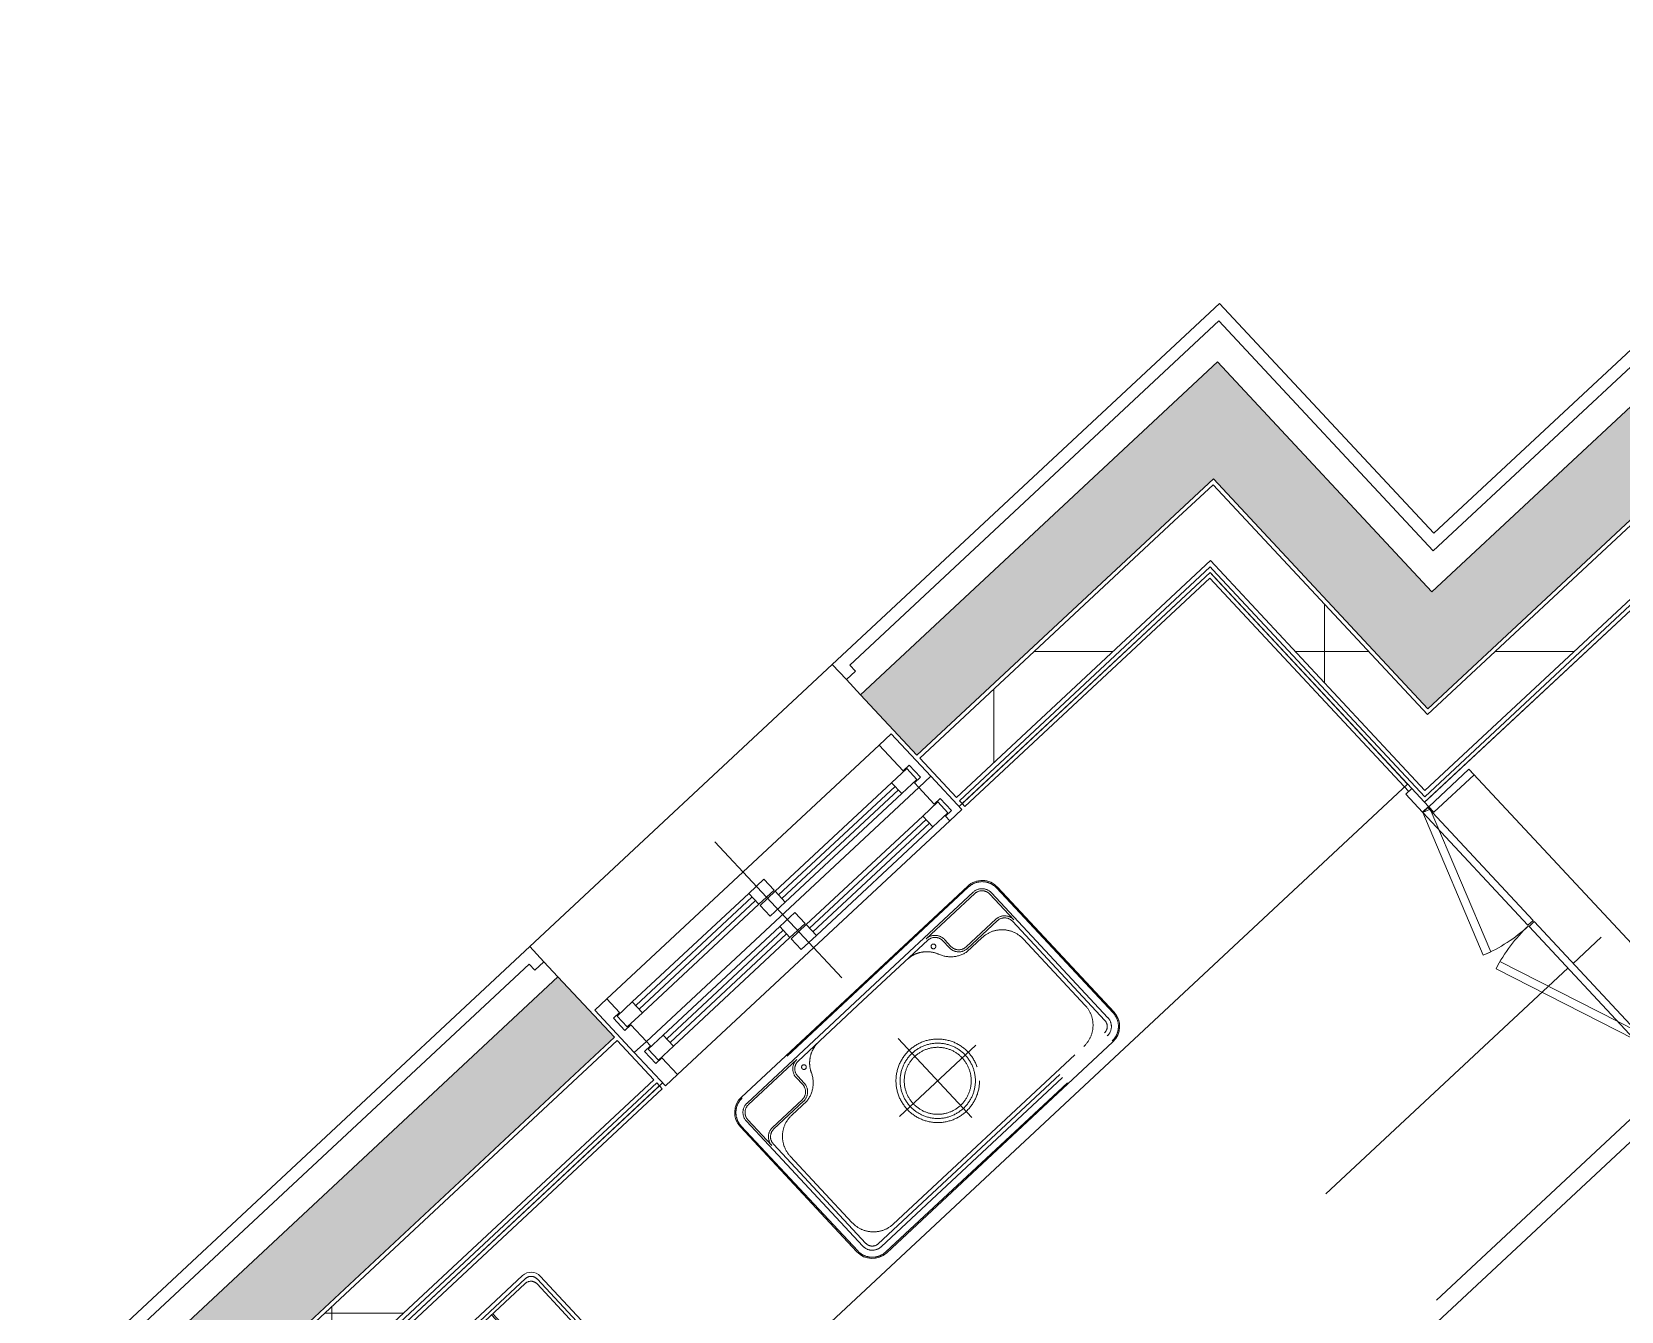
# Model space of a CAD drawing. Header units: millimetres. Extents: x -71377 to 516042, y -145869 to 441446.
# Drawn here: x 219889 to 223732, y 183052 to 186146 of the extents above; entities that cross this region are included whole.
import ezdxf

# ---------------------------------------------------------------- set-up
doc = ezdxf.new("R2010")
doc.units = ezdxf.units.MM
doc.header["$LTSCALE"] = 1000
doc.linetypes.add('_점선_S_', pattern=[1.6, 0.8, -0.8])
doc.linetypes.add('_점선_XS_', pattern=[1.15, 0.6, -0.55])
for name, color, linetype, lineweight in [('A-ele-8', 8, 'Continuous', 5), ('A-fnsh', 5, 'Continuous', 5), ('A-furn', 6, 'Continuous', 5), ('A-furn-hdln', 8, '_점선_XS_', 5), ('A-glas', 5, 'Continuous', 5), ('A-hat', 251, 'Continuous', 5), ('A-insu', 251, 'Continuous', 5), ('A-wind', 4, 'Continuous', 5), ('A-wind-hdln', 8, 'Continuous', 5), ('A_cwall', 2, 'Continuous', 5), ('A_fnsh', 5, 'Continuous', 5), ('A_fnsh-4', 4, 'Continuous', 5), ('AA_발코니선', 4, '_점선_S_', 5)]:
    doc.layers.add(name, color=color, linetype=linetype, lineweight=lineweight)
pattern_1 = [(0, (-96985.9, -23353.2), (0, 800), []), (90, (-96985.9, -23353.2), (-800, 5e-14), [])]

# ---------------------------------------------------------------- blocks, each defined once
blk = doc.blocks.new('3D_주방_하부장_ㅡ자형_ - _A_주방_59A_-1939500-지반층 배치도')
at = {"layer": 'A-furn'}
for p, q in [((141.2, 1648.7), (-1268.8, 1648.7)), ((-1268.8, 1648.7), (141.2, 1648.7)), ((1951.2, 1648.7), (1121.2, 1648.7)), ((1121.2, 1648.7), (1951.2, 1648.7)), ((1951.2, 948.7), (1951.2, 1648.7)), ((1951.2, 1648.7), (1951.2, 948.7)), ((-953.8, 1538.7), (-423.8, 1538.7)), ((-983.8, 1058.7), (-983.8, 1508.7)), ((-393.8, 1508.7), (-393.8, 1058.7)), ((1005.2, 1493.7), (257.2, 1493.7)), ((206.2, 1442.7), (206.2, 1029.7)), ((1056.2, 1029.7), (1056.2, 1442.7)), ((-423.8, 1028.7), (-953.8, 1028.7)), ((257.2, 978.7), (1005.2, 978.7)), ((-1246.8, 948.7), (1951.2, 948.7)), ((1951.2, 948.7), (-1246.8, 948.7))]:
    blk.add_line(p, q, dxfattribs=at)
for centre, radius, start, end in [((-953.8, 1508.7), 30, 90, 180), ((-423.8, 1508.7), 30, 360, 90), ((257.2, 1442.7), 51, 90, 180), ((1005.2, 1442.7), 51, 360, 90), ((-953.8, 1058.7), 30, 180, 270), ((-423.8, 1058.7), 30, 270, 360), ((257.2, 1029.7), 51, 180, 270), ((1005.2, 1029.7), 51, 270, 360)]:
    blk.add_arc(centre, radius, start, end, dxfattribs=at)
at = {"layer": 'A-furn-hdln'}
for p, q in [((-973.8, 1279.6), (-973.8, 1508.7)), ((-965.4, 1284), (-965.4, 1500.3)), ((-659.8, 1528.7), (-953.8, 1528.7)), ((-945.4, 1520.3), (-706.3, 1520.3)), ((-837.9, 1448.3), (-837.9, 1520.3)), ((-833.9, 1448.3), (-833.9, 1520.3)), ((-706.3, 1520.3), (-706.3, 1284)), ((-432.2, 1520.3), (-671.3, 1520.3)), ((-671.3, 1520.3), (-671.3, 1133.2)), ((-423.8, 1528.7), (-659.8, 1528.7)), ((-543.8, 1384.5), (-543.8, 1520.3)), ((-539.8, 1384.5), (-539.8, 1520.3)), ((-412.2, 1133.2), (-412.2, 1500.3)), ((-403.8, 1128.8), (-403.8, 1508.7)), ((1005.2, 1490.7), (257.2, 1490.7)), ((257.2, 1473.7), (631.2, 1473.7)), ((257.2, 1468.7), (417.2, 1468.7)), ((417.2, 1463.7), (631.2, 1463.7)), ((631.2, 1473.7), (1005.2, 1473.7)), ((631.2, 1463.7), (845.2, 1463.7)), ((1005.2, 1468.7), (845.2, 1468.7)), ((209.2, 1442.7), (209.2, 1029.7)), ((226.2, 1442.7), (226.2, 1029.7)), ((231.2, 1442.7), (231.2, 1357.7)), ((386.2, 1437.7), (386.2, 1414.7)), ((391.2, 1437.7), (391.2, 1414.7)), ((871.2, 1437.7), (871.2, 1414.7)), ((876.2, 1437.7), (876.2, 1414.7)), ((1031.2, 1442.7), (1031.2, 1357.7)), ((1036.2, 1029.7), (1036.2, 1442.7)), ((1036.2, 1442.7), (1036.2, 1029.7)), ((1053.2, 1029.7), (1053.2, 1442.7)), ((-882, 1404.2), (-965.4, 1404.2)), ((-882, 1400.2), (-965.4, 1400.2)), ((-789.7, 1404.2), (-706.3, 1404.2)), ((-789.7, 1400.2), (-706.3, 1400.2)), ((262.2, 1388.7), (360.2, 1388.7)), ((262.2, 1383.7), (360.2, 1383.7)), ((1000.2, 1388.7), (902.2, 1388.7)), ((1000.2, 1383.7), (902.2, 1383.7)), ((-837.9, 1356), (-837.9, 1284)), ((-833.9, 1356), (-833.9, 1284)), ((236.2, 1357.7), (236.2, 1029.7)), ((316.2, 1378.7), (366.9, 1378.7)), ((946.2, 1378.7), (895.4, 1378.7)), ((1026.2, 1357.7), (1026.2, 1029.7)), ((-599.5, 1328.8), (-671.3, 1328.8)), ((-599.5, 1324.8), (-671.3, 1324.8)), ((-484.1, 1328.8), (-412.2, 1328.8)), ((-484.1, 1324.8), (-412.2, 1324.8)), ((246.2, 1308.7), (246.2, 1088.7)), ((631.2, 1338.7), (631.2, 1077.7)), ((1016.2, 1308.7), (1016.2, 1088.7)), ((-973.8, 1058.7), (-973.8, 1279.6)), ((-706.3, 1284), (-965.4, 1284)), ((-965.4, 1067.1), (-965.4, 1275.2)), ((-965.4, 1275.2), (-706.3, 1275.2)), ((-837.9, 1199.6), (-837.9, 1275.2)), ((-833.9, 1199.6), (-833.9, 1275.2)), ((-706.3, 1275.2), (-706.3, 1047.1)), ((-543.8, 1269), (-543.8, 1133.2)), ((-539.8, 1269), (-539.8, 1133.2)), ((505.2, 1198.7), (757.2, 1198.7)), ((-874.3, 1163.2), (-965.4, 1163.2)), ((-874.3, 1159.2), (-965.4, 1159.2)), ((-797.4, 1163.2), (-706.3, 1163.2)), ((-797.4, 1159.2), (-706.3, 1159.2)), ((-837.9, 1122.7), (-837.9, 1047.1)), ((-833.9, 1122.7), (-833.9, 1047.1)), ((-671.3, 1133.2), (-412.2, 1133.2)), ((-403.8, 1058.7), (-403.8, 1128.8)), ((-953.8, 1038.7), (-659.8, 1038.7)), ((-706.3, 1047.1), (-945.4, 1047.1)), ((-659.8, 1038.7), (-423.8, 1038.7)), ((257.2, 1008.7), (1005.2, 1008.7)), ((316.2, 1018.7), (946.2, 1018.7)), ((257.2, 998.7), (1005.2, 998.7)), ((257.2, 981.7), (1005.2, 981.7))]:
    blk.add_line(p, q, dxfattribs=at)
for centre, radius in [((-835.9, 1402.2), 46.2), ((-835.9, 1402.2), 37.8), ((-835.9, 1402.2), 34), ((417.2, 1443.5), 5.76), ((845.2, 1443.5), 5.76), ((-541.8, 1326.8), 57.8), ((-541.8, 1326.8), 47.3), ((-541.8, 1326.8), 42.5), ((631.2, 1198.7), 101), ((631.2, 1198.7), 101), ((631.2, 1198.7), 91), ((631.2, 1198.7), 81), ((-835.9, 1161.2), 38.5), ((-835.9, 1161.2), 38.5), ((-835.9, 1161.2), 31.5), ((-835.9, 1161.2), 28.4), ((-585.1, 1084.4), 25), ((-585.1, 1084.4), 20), ((-585.1, 1084.4), 18), ((-524.1, 1084.4), 25), ((-524.1, 1084.4), 20), ((-524.1, 1084.4), 18), ((-459.1, 1084.4), 25), ((-459.1, 1084.4), 20), ((-459.1, 1084.4), 18)]:
    blk.add_circle(centre, radius, dxfattribs=at)
for centre, radius, start, end in [((-953.8, 1508.7), 20, 90, 180), ((-945.4, 1500.3), 20, 90, 180), ((-432.2, 1500.3), 20, 360, 90), ((-423.8, 1508.7), 20, 360, 90), ((257.2, 1442.7), 48, 90, 180), ((257.2, 1442.7), 31, 90, 180), ((257.2, 1442.7), 26, 90, 180), ((417.2, 1437.7), 31, 90, 180), ((417.2, 1437.7), 26, 90, 180), ((485.3, 1393.7), 70, 90, 157.2381), ((777.1, 1393.7), 70, 22.7619, 90), ((845.2, 1437.7), 31, 360, 90), ((845.2, 1437.7), 26, 360, 90), ((1005.2, 1442.7), 48, 360, 90), ((1005.2, 1442.7), 31, 360, 90), ((1005.2, 1442.7), 31, 360, 90), ((1005.2, 1442.7), 26, 360, 90), ((262.2, 1357.7), 31, 90, 180), ((262.2, 1357.7), 26, 90, 180), ((360.2, 1414.7), 31, 270, 360), ((360.2, 1414.7), 26, 270, 360), ((356.2, 1447.9), 70, 278.8513, 337.2381), ((906.2, 1447.9), 70, 202.7619, 261.1487), ((902.2, 1414.7), 31, 180, 270), ((902.2, 1414.7), 26, 180, 270), ((1000.2, 1357.7), 31, 360, 90), ((1000.2, 1357.7), 26, 360, 90), ((316.2, 1308.7), 70, 90, 180), ((946.2, 1308.7), 70, 360, 90), ((316.2, 1088.7), 70, 180, 270), ((946.2, 1088.7), 70, 270, 360), ((-953.8, 1058.7), 20, 180, 270), ((-945.4, 1067.1), 20, 180, 270), ((-423.8, 1058.7), 20, 270, 360), ((257.2, 1029.7), 48, 180, 270), ((257.2, 1029.7), 31, 180, 270), ((257.2, 1029.7), 21, 180, 270), ((1005.2, 1029.7), 31, 270, 360), ((1005.2, 1029.7), 21, 270, 360), ((1005.2, 1029.7), 48, 270, 360)]:
    blk.add_arc(centre, radius, start, end, dxfattribs=at)
blk = doc.blocks.new('3D_주방_아일랜드식탁 - _A_주방_아일랜드_11X7-1959760-지반층 배치도')
at = {"layer": 'A-furn'}
for p, q in [((-348.8, 163.4), (751.2, 163.4)), ((-348.8, -536.6), (-348.8, 163.4)), ((751.2, 163.4), (751.2, -536.6)), ((751.2, -536.6), (-348.8, -536.6))]:
    blk.add_line(p, q, dxfattribs=at)
blk = doc.blocks.new('3D_팬트리문 - _A_팬트리문_7_5X23-2145589-지반층 배치도')
at = {"layer": 'A-furn'}
for p, q in [((-22.6, 198.3), (-375, 70)), ((-22.6, 198.3), (-15.8, 179.5)), ((22.6, 198.3), (15.8, 179.5)), ((22.6, 198.3), (375, 70)), ((-368.2, 51.2), (-15.8, 179.5)), ((368.2, 51.2), (15.8, 179.5)), ((-435, 70), (-435, 50)), ((-376, 70), (-435, 70)), ((-435, 50), (-376, 50)), ((-376, 50), (-376, 70)), ((-2, 70), (-375, 70)), ((-375, 70), (-375, 53)), ((-375, 70), (-368.2, 51.2)), ((-375, 53), (-2, 53)), ((-375, 50), (-375, -83)), ((-357, 50), (-375, 50)), ((-357, -83), (-357, 50)), ((-2, 53), (-2, 70)), ((2, 70), (2, 53)), ((375, 70), (2, 70)), ((2, 53), (375, 53)), ((375, 50), (357, 50)), ((357, 50), (357, -83)), ((375, 70), (368.2, 51.2)), ((375, 53), (375, 70)), ((375, -83), (375, 50)), ((435, 70), (376, 70)), ((376, 70), (376, 50)), ((376, 50), (435, 50)), ((435, 50), (435, 70)), ((-375, -83), (-357, -83)), ((-375, -83), (375, -83)), ((357, -83), (375, -83))]:
    blk.add_line(p, q, dxfattribs=at)
for centre, start, end in [((-375, 70), 0, 20), ((375, 70), 160, 180)]:
    blk.add_arc(centre, 375, start, end, dxfattribs=at)
blk = doc.blocks.new('미서기창__이중창_ - _A_PW_9_8X5-2151007-지반층 배치도')
at = {"layer": 'A-glas'}
for p, q in [((-410, 66), (-25, 66)), ((-410, 54), (-25, 54)), ((25, 26), (410, 26)), ((25, 14), (410, 14)), ((-410, -44), (-25, -44)), ((-410, -56), (-25, -56)), ((25, -84), (410, -84)), ((25, -96), (410, -96))]:
    blk.add_line(p, q, dxfattribs=at)
at = {"layer": 'A-wind'}
for p, q in [((-490, -15), (-490, 95)), ((-490, 95), (-450, 95)), ((-450, 80), (-470, 80)), ((-470, 80), (-470, 40)), ((-410, 78), (-460, 78)), ((-460, 78), (-460, 42)), ((-450, 95), (-450, 80)), ((-410, 42), (-410, 78)), ((25, 78), (-25, 78)), ((-25, 78), (-25, 42)), ((25, 42), (25, 78)), ((490, 95), (450, 95)), ((450, 95), (450, 40)), ((490, -15), (490, 95)), ((-470, 40), (-450, 40)), ((-460, 42), (-410, 42)), ((-450, 40), (-450, -15)), ((-25, 42), (25, 42)), ((450, 40), (470, 40)), ((470, 40), (470, 0)), ((25, 38), (-25, 38)), ((-25, 38), (-25, 2)), ((-25, 2), (25, 2)), ((25, 2), (25, 38)), ((460, 38), (410, 38)), ((410, 38), (410, 2)), ((410, 2), (460, 2)), ((470, 0), (450, 0)), ((450, 0), (450, -15)), ((460, 2), (460, 38)), ((-450, -15), (-490, -15)), ((-490, -15), (-490, -155)), ((-470, -70), (-470, -30)), ((-470, -30), (-450, -30)), ((-410, -32), (-460, -32)), ((-460, -32), (-460, -68)), ((-450, -30), (-450, -15)), ((-410, -68), (-410, -32)), ((25, -32), (-25, -32)), ((-25, -32), (-25, -68)), ((25, -68), (25, -32)), ((490, -15), (450, -15)), ((450, -15), (450, -70)), ((490, -155), (490, -15)), ((-450, -70), (-470, -70)), ((-460, -68), (-410, -68)), ((-450, -155), (-450, -70)), ((-25, -68), (25, -68)), ((25, -72), (-25, -72)), ((-25, -72), (-25, -108)), ((25, -108), (25, -72)), ((460, -72), (410, -72)), ((410, -72), (410, -108)), ((450, -70), (470, -70)), ((460, -108), (460, -72)), ((470, -70), (470, -110)), ((-25, -108), (25, -108)), ((410, -108), (460, -108)), ((470, -110), (450, -110)), ((450, -110), (450, -155)), ((-490, -155), (-450, -155)), ((450, -155), (490, -155))]:
    blk.add_line(p, q, dxfattribs=at)
at = {"layer": 'A-wind-hdln'}
for p, q in [((0, -255), (0, 195)), ((450, 95), (-450, 95)), ((-410, 78), (-25, 78)), ((-410, 42), (-25, 42)), ((25, 38), (410, 38)), ((25, 2), (410, 2)), ((450, -15), (-450, -15)), ((-410, -32), (-25, -32)), ((-410, -68), (-25, -68)), ((25, -72), (410, -72)), ((25, -108), (410, -108)), ((-450, -155), (450, -155))]:
    blk.add_line(p, q, dxfattribs=at)
blk = doc.blocks.new('대장2_59A_1층_rvt-5-지반층 배치도')
at = {"layer": 'A-hat'}
h = blk.add_hatch(dxfattribs=at)
h.set_pattern_fill('FP_45', color=256, style=0, pattern_type=2)
h.set_pattern_definition(pattern_1)
h.paths.add_polyline_path([(-39698.2, -82991.9), (-38133.1, -81532.5), (-38221.8, -81437.4), (-39786.9, -82896.9), (-39702.6, -82987.3)])
h.paths.add_polyline_path([(-37460.3, -80905), (-37101.9, -80570.8), (-37190.6, -80475.8), (-37549, -80809.9)])
h = blk.add_hatch(dxfattribs=at)
h.set_pattern_fill('FP_45', color=256, style=0, pattern_type=2)
h.set_pattern_definition(pattern_1)
h.paths.add_polyline_path([(-39786.9, -82896.9), (-39691.8, -82808.2), (-40210.1, -82252.4), (-40305.2, -82341), (-40066.6, -82596.9)])
h = blk.add_hatch(dxfattribs=at)
h.set_pattern_fill('FP_45', color=256, style=0, pattern_type=2)
h.set_pattern_definition(pattern_1)
h.paths.add_polyline_path([(-42977.4, -85010.7), (-41562.3, -83691), (-41650.9, -83595.9), (-43066.1, -84915.6)])
h.paths.add_polyline_path([(-40830.9, -83009), (-40216.6, -82436.1), (-40305.2, -82341), (-40919.6, -82913.9)])
at = {"layer": 'A-ele-8'}
for p, q in [((-40823.7, -83016.7), (-40817.3, -83023.6)), ((-40817.3, -83023.6), (-40810.4, -83030.9)), ((-41548.6, -83705.6), (-41555.1, -83698.7)), ((-41541.8, -83712.9), (-41548.6, -83705.6))]:
    blk.add_line(p, q, dxfattribs=at)
at = {"layer": 'A-fnsh'}
blk.add_line((-38463.2, -81867.6), (-39699.2, -83020.2), dxfattribs=at)
at = {"layer": 'A-insu'}
for p, q in [((-38221.8, -81437.4), (-39691.8, -82808.2)), ((-39698.2, -82991.9), (-38476.9, -81853)), ((-40210.1, -82252.4), (-40305.2, -82341)), ((-39691.8, -82808.2), (-40210.1, -82252.4)), ((-40305.2, -82341), (-40919.6, -82913.9)), ((-40830.9, -83009), (-40216.6, -82436.1)), ((-40216.6, -82436.1), (-39786.9, -82896.9)), ((-40919.6, -82913.9), (-40830.9, -83009)), ((-39786.9, -82896.9), (-39698.2, -82991.9)), ((-41650.9, -83595.9), (-43066.1, -84915.6)), ((-41562.3, -83691), (-41650.9, -83595.9)), ((-42977.4, -85010.7), (-41562.3, -83691))]:
    blk.add_line(p, q, dxfattribs=at)
at = {"layer": 'A_fnsh'}
for p, q in [((-40810.4, -83030.9), (-40218, -82478.5)), ((-40218, -82478.5), (-39737.2, -82994.1)), ((-40210.7, -82471.7), (-40217.6, -82464.4)), ((-39729.9, -82987.3), (-40210.7, -82471.7)), ((-40817.3, -83023.6), (-40810.4, -83030.9)), ((-42565.7, -84667.7), (-41541.8, -83712.9)), ((-41541.8, -83712.9), (-41548.6, -83705.6))]:
    blk.add_line(p, q, dxfattribs=at)
at = {"layer": 'A_fnsh-4'}
for p, q in [((-38469.7, -81860.7), (-39698.8, -83006.8)), ((-39692.3, -83013.7), (-38463.2, -81867.6)), ((-40217.1, -82450.9), (-40823.7, -83016.7)), ((-40210.6, -82457.9), (-40217.1, -82450.9)), ((-40217.6, -82464.4), (-40817.3, -83023.6)), ((-40817.3, -83023.6), (-40217.6, -82464.4)), ((-40217.6, -82464.4), (-39729.9, -82987.3)), ((-39698.8, -83006.8), (-40210.6, -82457.9)), ((-40823.7, -83016.7), (-40817.3, -83023.6)), ((-39699.2, -83020.2), (-39692.3, -83013.7)), ((-41555.1, -83698.7), (-42579, -84653.5)), ((-41548.6, -83705.6), (-42572.5, -84660.4)), ((-42572.5, -84660.4), (-41548.6, -83705.6)), ((-41548.6, -83705.6), (-41555.1, -83698.7))]:
    blk.add_line(p, q, dxfattribs=at)
at = {"layer": 'AA_발코니선'}
for p, q in [((-38101.8, -82255.2), (-39340, -83409.9)), ((-39352.4, -83421.5), (-41963.3, -85856.2)), ((-39085.4, -83678.4), (-40921.1, -85390.2))]:
    blk.add_line(p, q, dxfattribs=at)
at = {"layer": 'A-furn'}
for name, p, rotation in [('3D_주방_하부장_ㅡ자형_ - _A_주방_59A_-1939500-지반층 배치도', (-40520.1, -85000.9), 43.00000124847625), ('3D_팬트리문 - _A_팬트리문_7_5X23-2145589-지반층 배치도', (-39396.7, -83271.3), 133.0000012484765), ('3D_주방_아일랜드식탁 - _A_주방_아일랜드_11X7-1959760-지반층 배치도', (-39503.4, -84346.3), 43.00000124847625)]:
    blk.add_blockref(name, p, dxfattribs=dict(at, rotation=rotation))
at = {"layer": 'A-wind-hdln', "rotation": 223.0000012484765}
blk.add_blockref('미서기창__이중창_ - _A_PW_9_8X5-2151007-지반층 배치도', (-41240.9, -83302.4), dxfattribs=at)

msp = doc.modelspace()

# ---------------------------------------------------------------- hatches: boundary and pattern name
at = {"layer": 'A-hat'}
for points in [[(223410.3, 184645.5), (224726.8, 185873.1), (224590.4, 186019.3), (223273.9, 184791.7), (223353.6, 184706.2)], [(222029, 184396.5), (222892, 185201.3), (222755.6, 185347.6), (221892.6, 184542.8), (221980.8, 184448.2)], [(223264.1, 184509.1), (223410.3, 184645.5), (222892, 185201.3), (222745.7, 185064.9), (223249, 184525.2)], [(220036.1, 182538.1), (221297.7, 183714.5), (221161.3, 183860.8), (219899.7, 182684.4), (220031.3, 182543.2)]]:
    msp.add_hatch(color=256, dxfattribs=at).paths.add_polyline_path(points)

# ---------------------------------------------------------------- linework, layer by layer
at = {"layer": 'A-ele-8'}
msp.add_line((221093.1, 183933.9), (221824.4, 184615.9), dxfattribs=at)
at = {"layer": 'A-insu'}
for p, q in [((223273.9, 184791.7), (224590.4, 186019.3)), ((221892.6, 184542.8), (222755.6, 185347.6)), ((222755.6, 185347.6), (223273.9, 184791.7)), ((221858.5, 184579.4), (221892.6, 184542.8)), ((221161.3, 183860.8), (221127.2, 183897.4)), ((219899.7, 182684.4), (221161.3, 183860.8))]:
    msp.add_line(p, q, dxfattribs=at)
at = {"layer": 'A_cwall'}
for p, q in [((224590.4, 186019.3), (223273.9, 184791.7)), ((223264.1, 184509.1), (224726.8, 185873.1)), ((222755.6, 185347.6), (221892.6, 184542.8)), ((223273.9, 184791.7), (222755.6, 185347.6)), ((222029, 184396.5), (222745.7, 185064.9)), ((222745.7, 185064.9), (223264.1, 184509.1)), ((221892.6, 184542.8), (222029, 184396.5)), ((221161.3, 183860.8), (219899.7, 182684.4)), ((221297.7, 183714.5), (221161.3, 183860.8)), ((219889.8, 182401.7), (221297.7, 183714.5))]:
    msp.add_line(p, q, dxfattribs=at)
at = {"layer": 'A_fnsh-4'}
for p, q in [((224522.2, 186092.5), (223278.9, 184933.1)), ((224520.7, 186050.1), (223277.4, 184890.7)), ((222760.6, 185488.9), (221824.4, 184615.9)), ((223278.9, 184933.1), (222760.6, 185488.9)), ((222759.1, 185446.5), (221866.8, 184614.4)), ((223277.4, 184890.7), (222759.1, 185446.5)), ((221824.4, 184615.9), (221858.5, 184579.4)), ((221858.5, 184579.4), (221880.5, 184599.8)), ((221866.8, 184614.4), (221880.5, 184599.8)), ((221093.1, 183933.9), (219904.6, 182825.7)), ((221127.2, 183897.4), (221093.1, 183933.9)), ((221105.2, 183876.9), (221127.2, 183897.4)), ((221091.6, 183891.5), (219903.1, 182783.3)), ((221105.2, 183876.9), (221091.6, 183891.5))]:
    msp.add_line(p, q, dxfattribs=at)

# ---------------------------------------------------------------- block references
msp.add_blockref('대장2_59A_1층_rvt-5-지반층 배치도', (262955.4, 267303.1))

doc.saveas('drawing.dxf')
